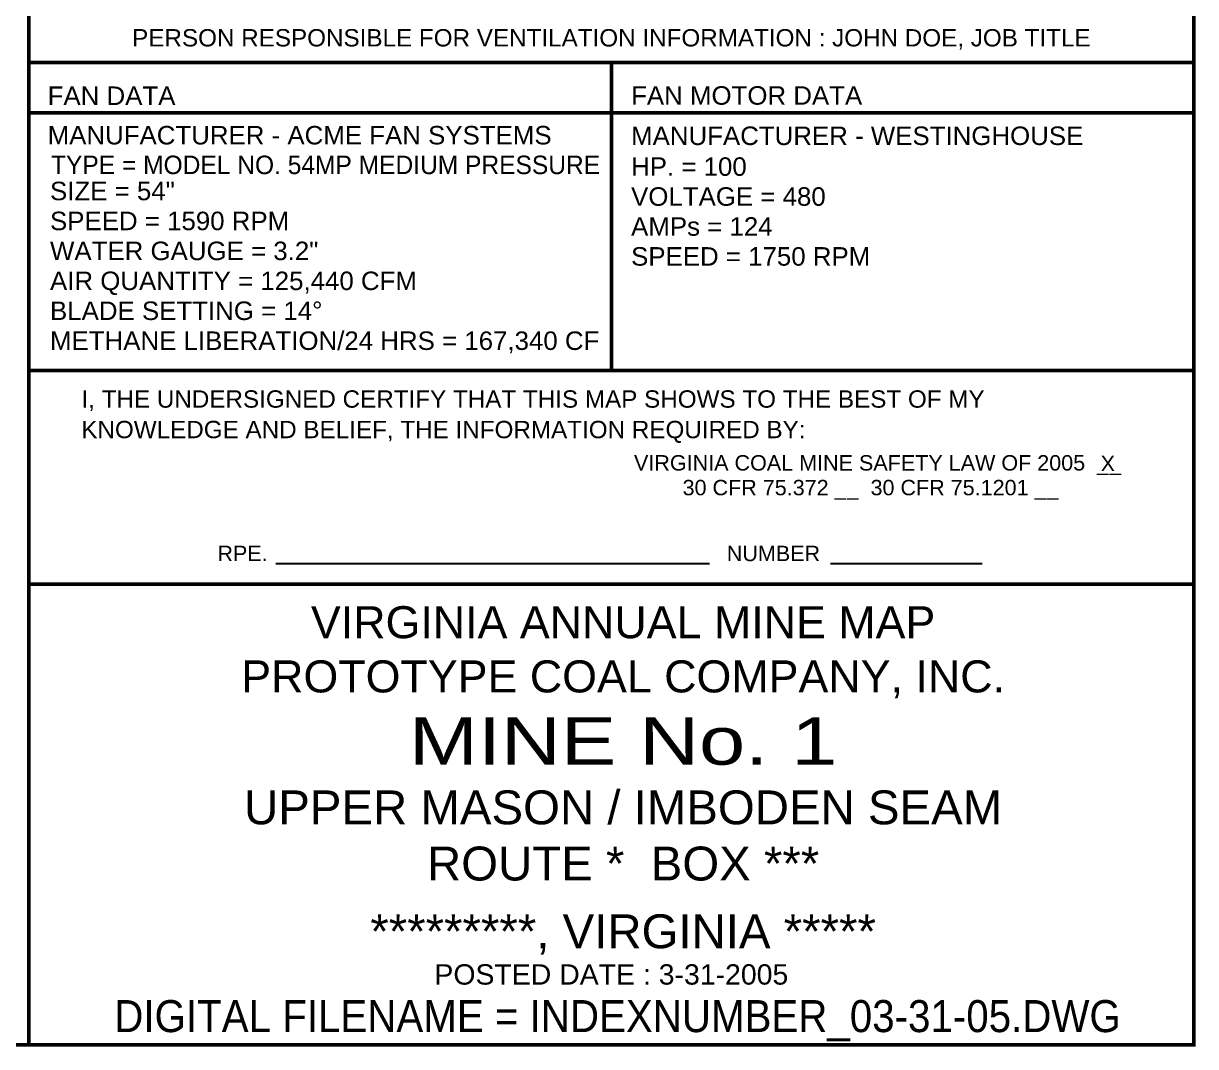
# Model space of a CAD drawing. Header units: inches. Extents: x 10131215 to 10153225, y 3476725 to 3491422.
# Drawn here: x 10150005 to 10153225, y 3476725 to 3479537 of the extents above; entities that cross this region are included whole.
import ezdxf
from ezdxf.enums import TextEntityAlignment as Align

# ---------------------------------------------------------------- set-up
doc = ezdxf.new("R2010")
doc.units = ezdxf.units.IN
doc.header["$LTSCALE"] = 100
doc.header["$MEASUREMENT"] = 0
doc.layers.add('TITLE BLOCK-LEGEND-BORDER', color=7, linetype='CONTINUOUS')
doc.styles.add('arial', font='ARIAL.TTF')

msp = doc.modelspace()

# ---------------------------------------------------------------- linework, layer by layer
at = {"layer": 'TITLE BLOCK-LEGEND-BORDER'}
for p, q in [((10150698, 3478053.3), (10151889.8, 3478053.3)), ((10152222.5, 3478053.3), (10152639.1, 3478053.3))]:
    msp.add_line(p, q, dxfattribs=at)
at = {"layer": 'TITLE BLOCK-LEGEND-BORDER', "const_width": 10}
msp.add_lwpolyline([(10131220, 3476730), (10131220, 3490730), (10153220, 3490730), (10153220, 3476730)], close=True, dxfattribs=at)
at = {"layer": 'TITLE BLOCK-LEGEND-BORDER', "color": 7, "const_width": 10, "flags": 128}
msp.add_lwpolyline([(10150019.9, 3481525.9), (10153220, 3481525.9), (10153220, 3476730), (10150019.9, 3476730)], close=True, dxfattribs=at)
for points in [[(10153220, 3479430.3), (10150014.5, 3479430.3)], [(10151620, 3478583.1), (10151620, 3479430.3)], [(10153220, 3478583.1), (10150014.5, 3478583.1)], [(10153220, 3477995.9), (10150019.9, 3477995.9)]]:
    msp.add_lwpolyline(points, dxfattribs=at)
at = {"layer": 'TITLE BLOCK-LEGEND-BORDER', "const_width": 10}
msp.add_lwpolyline([(10150019.9, 3479291.5), (10153220, 3479291.5)], dxfattribs=at)

# ---------------------------------------------------------------- texts
at = {"layer": 'TITLE BLOCK-LEGEND-BORDER', "style": 'arial'}
for s, height, p in [('PERSON RESPONSIBLE FOR VENTILATION INFORMATION : JOHN DOE, JOB TITLE', 47.651, (10151620, 3479493.9)), ('POSTED DATE : 3-31-2005', 55.91, (10151620, 3476923.3))]:
    msp.add_text(s, height=height, dxfattribs=at).set_placement(p, align=Align.MIDDLE)
for s, height, p in [('FAN DATA', 50.83, (10150071.3, 3479313.3)), ('FAN MOTOR DATA', 50.827, (10151674.2, 3479314)), ('MANUFACTURER - ACME FAN SYSTEMS', 50.827, (10150071.3, 3479204.8)), ('MANUFACTURER - WESTINGHOUSE', 50.827, (10151674.2, 3479203.2)), ('HP. = 100', 50.83, (10151674.2, 3479118.5)), ('SIZE = 54"', 50.83, (10150077.8, 3479051.4)), ('VOLTAGE = 480', 50.827, (10151674.2, 3479036.2)), ('SPEED = 1590 RPM', 50.827, (10150077.8, 3478969.1)), ('AMPs = 124', 50.83, (10151674.2, 3478953.9)), ('WATER GAUGE = 3.2"', 50.827, (10150077.8, 3478886.8)), ('SPEED = 1750 RPM', 50.827, (10151674.2, 3478871.6)), ('AIR QUANTITY = 125,440 CFM', 50.827, (10150077.8, 3478804.5)), ('BLADE SETTING = 14%%D', 50.827, (10150077.8, 3478722.2)), ('METHANE LIBERATION/24 HRS = 167,340 CF', 50.827, (10150077.8, 3478639.9)), ('   I, THE UNDERSIGNED CERTIFY THAT THIS MAP SHOWS TO THE BEST OF MY ', 47.651, (10150108.7, 3478481.2)), ('KNOWLEDGE AND BELIEF, THE INFORMATION REQUIRED BY:', 47.651, (10150163.7, 3478397.3)), ('VIRGINIA COAL MINE SAFETY LAW OF 2005  __', 42.356, (10151682.2, 3478308.4)), ('30 CFR 75.372 __  30 CFR 75.1201 __', 42.356, (10151815.7, 3478240.4)), ('RPE.', 42.36, (10150537.7, 3478059.4)), ('NUMBER', 42.36, (10151937.1, 3478059.4))]:
    msp.add_text(s, height=height, dxfattribs=at).set_placement(p)
at = {"layer": 'TITLE BLOCK-LEGEND-BORDER', "style": 'arial', "width": 0.95}
msp.add_text('TYPE = MODEL NO. 54MP MEDIUM PRESSURE', height=50.827, dxfattribs=at).set_placement((10150080.6, 3479123.2))
at = {"layer": 'TITLE BLOCK-LEGEND-BORDER', "color": 1, "style": 'arial'}
msp.add_text('X', height=42.4, dxfattribs=at).set_placement((10152964.3, 3478306.7))
at = {"layer": 'TITLE BLOCK-LEGEND-BORDER', "color": 10, "style": 'arial'}
msp.add_text('VIRGINIA ANNUAL MINE MAP', height=88.058, dxfattribs=at).set_placement((10151652.3, 3477847.4), align=Align.CENTER)
at = {"layer": 'TITLE BLOCK-LEGEND-BORDER', "color": 7, "style": 'arial'}
msp.add_text('PROTOTYPE COAL COMPANY, INC.', height=88.058, dxfattribs=at).set_placement((10151652.3, 3477698.5), align=Align.CENTER)
for s, height, width, p in [('MINE No. 1', 130.46, 1.25, (10151652.3, 3477499.9)), ('DIGITAL FILENAME = INDEXNUMBER_03-31-05.DWG ', 88.058, 0.9, (10151652.3, 3476764.7))]:
    msp.add_text(s, height=height, dxfattribs=dict(at, width=width)).set_placement(p, align=Align.CENTER)
at = {"layer": 'TITLE BLOCK-LEGEND-BORDER', "style": 'arial'}
for s, p in [('UPPER MASON / IMBODEN SEAM', (10151652.3, 3477335.9)), ('ROUTE *  BOX ***', (10151652.3, 3477181.5)), ('*********, VIRGINIA *****', (10151652.3, 3476995.2))]:
    msp.add_text(s, height=93.183, dxfattribs=at).set_placement(p, align=Align.CENTER)

doc.saveas('drawing.dxf')
